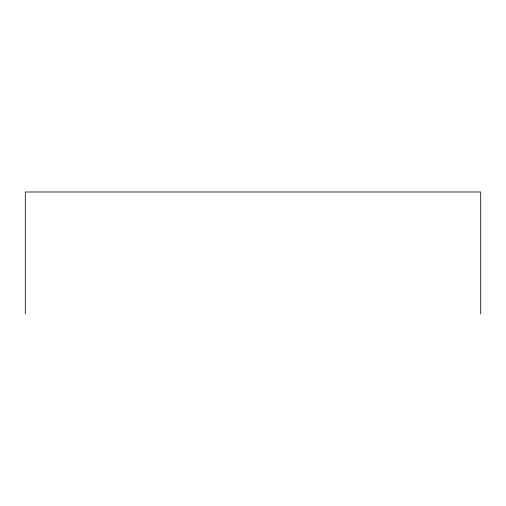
<?xml version="1.0" encoding="UTF-8"?>
<svg xmlns="http://www.w3.org/2000/svg" width="506" height="506" viewBox="0 0 506 506"><rect width="100%" height="100%" fill="white"/><g stroke="black" fill="none" stroke-linecap="round" stroke-linejoin="round"><path stroke-width="0.76" d="M480.7 314.005L480.7 191.995L25.3 191.995L25.3 314.005"/></g></svg>
